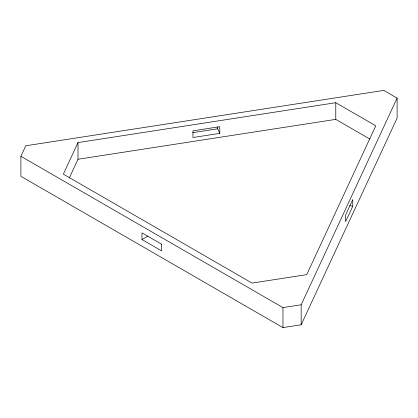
<?xml version="1.0" encoding="UTF-8"?>
<svg xmlns="http://www.w3.org/2000/svg" width="418" height="418" viewBox="0 0 418 418"><rect width="100%" height="100%" fill="white"/><g stroke="black" fill="none" stroke-linecap="round" stroke-linejoin="round"><path stroke-width="0.63" d="M20.9 156.295L25.78 145.778L383.766 90.398L397.1 98.099L397.1 118.101L301.179 324.781L282.96 327.602L20.9 176.302L20.9 156.295L282.96 307.596L301.179 304.779L397.1 98.099M77.994 142.585L63.348 174.139L252.064 283.09L306.713 274.636L375.787 125.802L335.779 102.703L77.994 142.585L77.994 159.253L69.315 177.953M352.761 206.215L345.576 221.702L345.576 215.035L352.761 199.548L352.761 206.215L349.725 205.745M161.776 244.3L141.979 232.868L141.979 239.535L147.753 236.201M192.75 132.658L217.653 128.807L219.769 133.363L192.949 137.512L192.949 130.844L219.769 126.691L219.769 133.363M77.994 159.253L335.779 119.376L369.59 138.896M141.979 239.535L161.609 250.873L161.609 244.206M335.779 102.703L335.779 119.376M301.179 304.779L301.179 324.781M282.96 307.596L282.96 327.602M217.653 126.988L217.653 128.807"/></g></svg>
